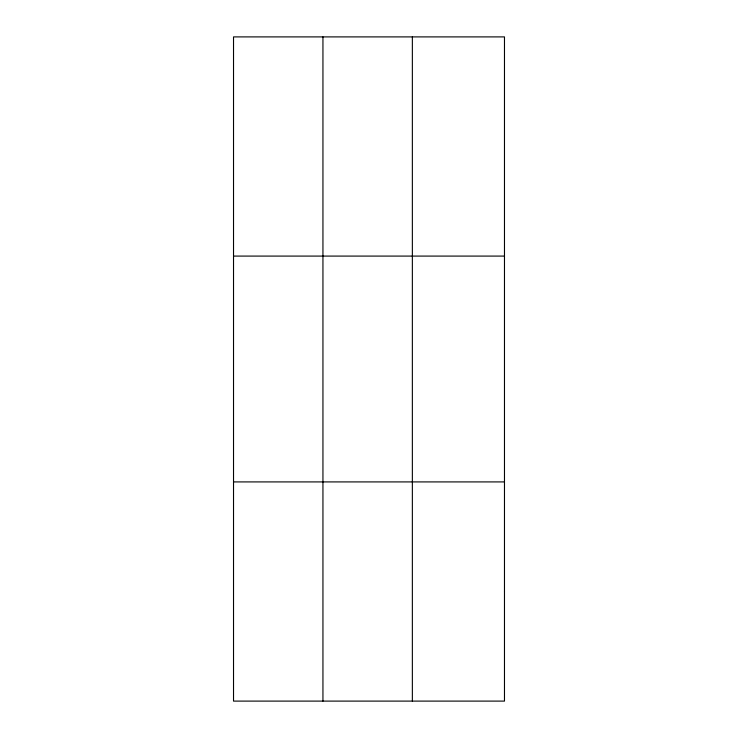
<?xml version="1.0" encoding="UTF-8"?>
<svg xmlns="http://www.w3.org/2000/svg" width="738" height="738" viewBox="0 0 738 738"><rect width="100%" height="100%" fill="white"/><g stroke="black" fill="none" stroke-linecap="round" stroke-linejoin="round"><path stroke-width="1.11" d="M322.94 701.1L322.94 36.9M412.358 701.1L412.358 36.9M233.522 256.086L504.478 256.086M233.522 481.914L504.478 481.914M504.478 591.507L504.478 701.1L233.522 701.1L233.522 36.9L504.478 36.9L504.478 591.507"/></g></svg>
